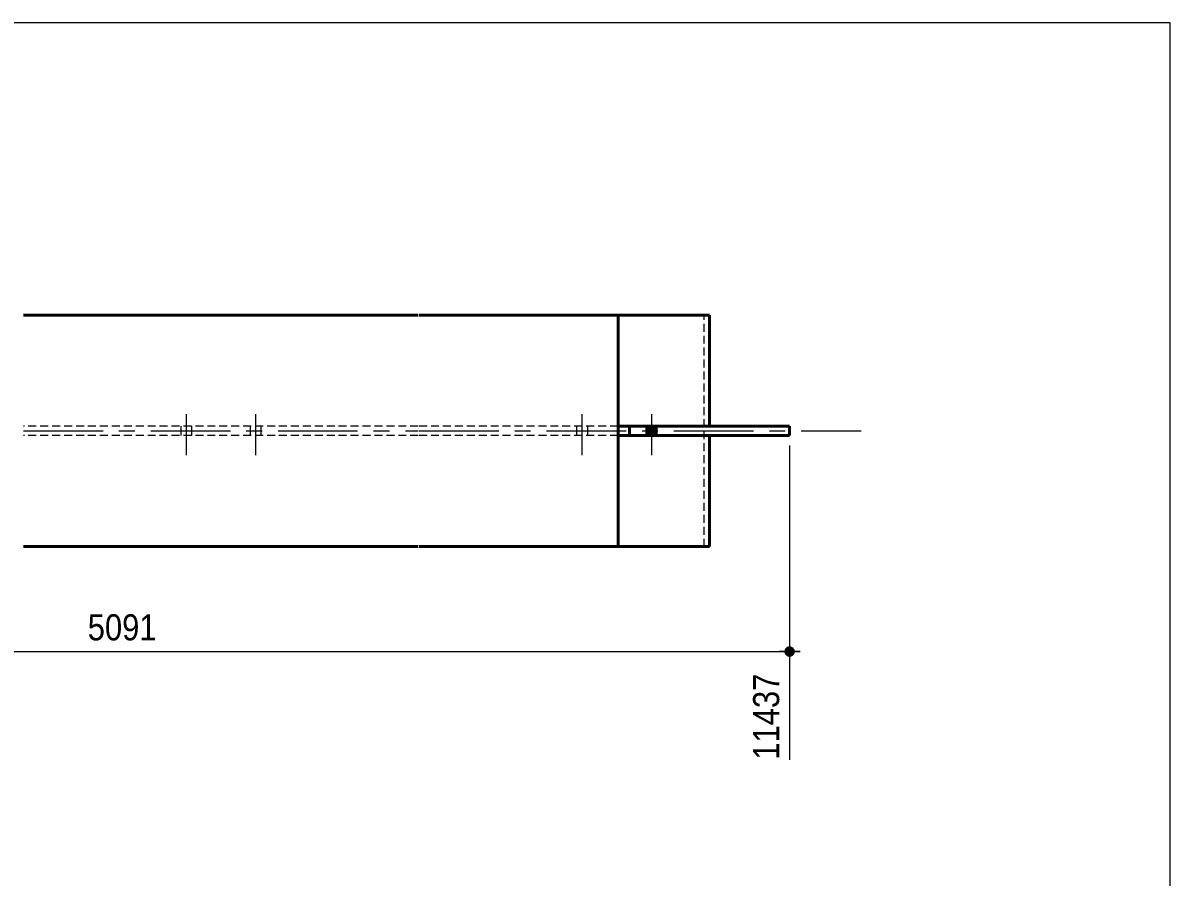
# Model space of a CAD drawing. Header units: millimetres. Extents: x 2 to 410, y 5 to 282.
# Drawn here: x 290.6 to 405, y 196.8 to 282 of the extents above; entities that cross this region are included whole.
import ezdxf

# ---------------------------------------------------------------- set-up
doc = ezdxf.new("R2010")
doc.units = ezdxf.units.MM
for name, pattern in [('AXES', [12.7, 7.9375, -1.5875, 1.5875, -1.5875]), ('CACHE2', [1.190625, 0.79375, -0.396875]), ('INTERROMPUX2', [9.525, 6.35, -3.175])]:
    doc.linetypes.add(name, pattern=pattern)
for name, color, linetype, lineweight in [('Axe', 1, 'Continuous', 0), ('Boulon', 7, 'Continuous', 0), ('Cache', 7, 'Continuous', 0), ('Cotation', 7, 'Continuous', 0), ('Feuille dessin', 5, 'Continuous', 0), ('Piece', 2, 'Continuous', 0)]:
    doc.layers.add(name, color=color, linetype=linetype, lineweight=lineweight)
doc.styles.add('ARIAL', font='ARIAL.TTF')

# ---------------------------------------------------------------- blocks, each defined once
blk = doc.blocks.new('*A19')
at = {"layer": 'Boulon', "linetype": 'INTERROMPUX2', "lineweight": 0}
for p, q in [((306.856171, 242.996605), (306.856171, 238.919682)), ((306.856171, 242.996605), (306.856171, 238.919682)), ((306.31771, 241.785066), (306.31771, 240.861989)), ((306.31771, 241.785066), (306.31771, 240.861989)), ((307.394633, 241.785066), (307.394633, 240.861989)), ((307.394633, 241.785066), (307.394633, 240.861989))]:
    blk.add_line(p, q, dxfattribs=at)
blk = doc.blocks.new('*A20')
at = {"layer": 'Boulon', "linetype": 'INTERROMPUX2', "lineweight": 0}
for p, q in [((313.779248, 242.996605), (313.779248, 238.919682)), ((313.779248, 242.996605), (313.779248, 238.919682)), ((313.240787, 241.785066), (313.240787, 240.861989)), ((313.240787, 241.785066), (313.240787, 240.861989)), ((314.31771, 241.785066), (314.31771, 240.861989)), ((314.31771, 241.785066), (314.31771, 240.861989))]:
    blk.add_line(p, q, dxfattribs=at)
blk = doc.blocks.new('*A30')
at = {"layer": 'Boulon'}
blk.add_hatch(color=256, dxfattribs=at).paths.add_polyline_path([(352.72, 240.86), (352.72, 241.79), (353.8, 241.79), (353.8, 240.86)], flags=17)
blk.add_hatch(color=256, dxfattribs=at).paths.add_polyline_path([(352.72, 240.86), (352.72, 241.79), (353.8, 241.79), (353.8, 240.86)], flags=17)
at = {"layer": 'Boulon', "linetype": 'Continuous', "lineweight": 0}
for p, q in [((353.26, 243), (353.26, 238.92)), ((353.26, 243), (353.26, 238.92)), ((352.72, 241.79), (352.72, 240.86)), ((352.72, 241.79), (352.72, 240.86)), ((353.8, 241.79), (353.8, 240.86)), ((353.8, 241.79), (353.8, 240.86))]:
    blk.add_line(p, q, dxfattribs=at)
blk = doc.blocks.new('*A31')
at = {"layer": 'Boulon', "linetype": 'INTERROMPUX2', "lineweight": 0}
for p, q in [((346.336118, 242.996605), (346.336118, 238.919682)), ((346.336118, 242.996605), (346.336118, 238.919682)), ((345.797657, 241.785066), (345.797657, 240.861989)), ((345.797657, 241.785066), (345.797657, 240.861989)), ((346.87458, 241.785066), (346.87458, 240.861989)), ((346.87458, 241.785066), (346.87458, 240.861989))]:
    blk.add_line(p, q, dxfattribs=at)
blk = doc.blocks.new('*A32')
at = {"layer": 'Axe', "color": 1, "linetype": 'AXES', "lineweight": 15}
for p, q in [((290.627736, 241.323528), (330.007683, 241.323528)), ((330.107683, 241.323528), (374.18282, 241.323528))]:
    blk.add_line(p, q, dxfattribs=at)
at = {"layer": 'Cache', "color": 7, "linetype": 'CACHE2', "lineweight": 20}
for p, q in [((349.934342, 241.785066), (349.934342, 252.861989)), ((358.528974, 229.785066), (358.528974, 252.861989)), ((330.007683, 241.785066), (290.627736, 241.785066)), ((349.934175, 241.785066), (330.107683, 241.785066)), ((349.934175, 240.861989), (349.934175, 241.785066)), ((330.007683, 240.861989), (290.627736, 240.861989)), ((349.934175, 240.861989), (330.107683, 240.861989)), ((349.934342, 229.785066), (349.934342, 240.861989))]:
    blk.add_line(p, q, dxfattribs=at)
at = {"layer": 'Piece', "color": 2, "linetype": 'Continuous', "lineweight": 40}
for p, q in [((290.627736, 252.861989), (330.007683, 252.861989)), ((330.107683, 252.861989), (359.059743, 252.861989)), ((349.934389, 229.785066), (349.934389, 252.861989)), ((359.059743, 252.861989), (359.059743, 241.785066)), ((367.049647, 241.785066), (349.934175, 241.785066)), ((351.087916, 240.861989), (351.087916, 241.785066)), ((367.049647, 240.861989), (367.049647, 241.785066)), ((367.049647, 240.861989), (349.934175, 240.861989)), ((359.059743, 229.785066), (359.059743, 240.861989)), ((330.007683, 229.785066), (290.627736, 229.785066)), ((349.934389, 229.785066), (330.107683, 229.785066)), ((359.059743, 229.785066), (349.934389, 229.785066))]:
    blk.add_line(p, q, dxfattribs=at)
blk = doc.blocks.new('*A33')
at = {"layer": 'Feuille dessin', "linetype": 'Continuous', "lineweight": 0}
for p, q in [((405, 282), (5, 282)), ((405, 5), (405, 282))]:
    blk.add_line(p, q, dxfattribs=at)
blk = doc.blocks.new('*A87')
at = {"layer": 'Cotation'}
blk.add_hatch(color=256, dxfattribs=at).paths.add_polyline_path([(367.02, 218.8), (367, 218.81), (366.97, 218.81), (366.95, 218.81), (366.92, 218.82), (366.9, 218.83), (366.87, 218.83), (366.85, 218.84), (366.83, 218.85), (366.8, 218.86), (366.78, 218.88), (366.76, 218.89), (366.74, 218.91), (366.72, 218.92), (366.7, 218.94), (366.68, 218.96), (366.66, 218.97), (366.65, 218.99), (366.63, 219.01), (366.62, 219.03), (366.6, 219.06), (366.59, 219.08), (366.58, 219.1), (366.57, 219.12), (366.56, 219.15), (366.55, 219.17), (366.55, 219.2), (366.54, 219.22), (366.54, 219.25), (366.53, 219.27), (366.53, 219.3), (366.53, 219.32), (366.53, 219.35), (366.53, 219.37), (366.54, 219.4), (366.54, 219.42), (366.55, 219.45), (366.55, 219.47), (366.56, 219.5), (366.57, 219.52), (366.58, 219.55), (366.59, 219.57), (366.6, 219.59), (366.62, 219.61), (366.63, 219.63), (366.65, 219.65), (366.66, 219.67), (366.68, 219.69), (366.7, 219.71), (366.72, 219.73), (366.74, 219.74), (366.76, 219.76), (366.78, 219.77), (366.8, 219.78), (366.83, 219.79), (366.85, 219.8), (366.87, 219.81), (366.9, 219.82), (366.92, 219.83), (366.95, 219.83), (366.97, 219.84), (367, 219.84), (367.02, 219.84), (367.05, 219.84), (367.08, 219.84), (367.1, 219.84), (367.13, 219.84), (367.15, 219.83), (367.18, 219.83), (367.2, 219.82), (367.22, 219.81), (367.25, 219.8), (367.27, 219.79), (367.29, 219.78), (367.32, 219.77), (367.34, 219.76), (367.36, 219.74), (367.38, 219.73), (367.4, 219.71), (367.42, 219.69), (367.43, 219.67), (367.45, 219.65), (367.47, 219.63), (367.48, 219.61), (367.5, 219.59), (367.51, 219.57), (367.52, 219.55), (367.53, 219.52), (367.54, 219.5), (367.55, 219.47), (367.55, 219.45), (367.56, 219.42), (367.56, 219.4), (367.57, 219.37), (367.57, 219.35), (367.57, 219.32), (367.57, 219.3), (367.57, 219.27), (367.56, 219.25), (367.56, 219.22), (367.55, 219.2), (367.55, 219.17), (367.54, 219.15), (367.53, 219.12), (367.52, 219.1), (367.51, 219.08), (367.5, 219.06), (367.48, 219.03), (367.47, 219.01), (367.45, 218.99), (367.43, 218.97), (367.42, 218.96), (367.4, 218.94), (367.38, 218.92), (367.36, 218.91), (367.34, 218.89), (367.32, 218.88), (367.29, 218.86), (367.27, 218.85), (367.25, 218.84), (367.22, 218.83), (367.2, 218.83), (367.18, 218.82), (367.15, 218.81), (367.13, 218.81), (367.1, 218.81), (367.08, 218.8), (367.05, 218.8)], flags=17)
at = {"layer": 'Cotation', "linetype": 'Continuous', "lineweight": 0}
for p, q in [((367.05, 239.86), (367.05, 208.54)), ((367.05, 220.36), (367.05, 218.28)), ((234.74, 219.32), (367.05, 219.32)), ((368.09, 219.32), (366.01, 219.32)), ((367.05, 219.32), (368.09, 219.32))]:
    blk.add_line(p, q, dxfattribs=at)
at = {"layer": 'Cotation'}
blk.add_point((367.05, 219.32), dxfattribs=at)
at = {"layer": 'Cotation', "style": 'ARIAL', "width": 0.85}
blk.add_text('5091', height=2.6, dxfattribs=at).set_placement((297.04, 220.44))
blk.add_text('11437', height=2.6, rotation=90.0002, dxfattribs=at).set_placement((366.01, 208.54))

msp = doc.modelspace()

# ---------------------------------------------------------------- block references
at = {"lineweight": 0}
for name in ['*A33', '*A32', '*A87', '*A19', '*A20', '*A31', '*A30']:
    msp.add_blockref(name, (0, 0), dxfattribs=at)

doc.saveas('drawing.dxf')
